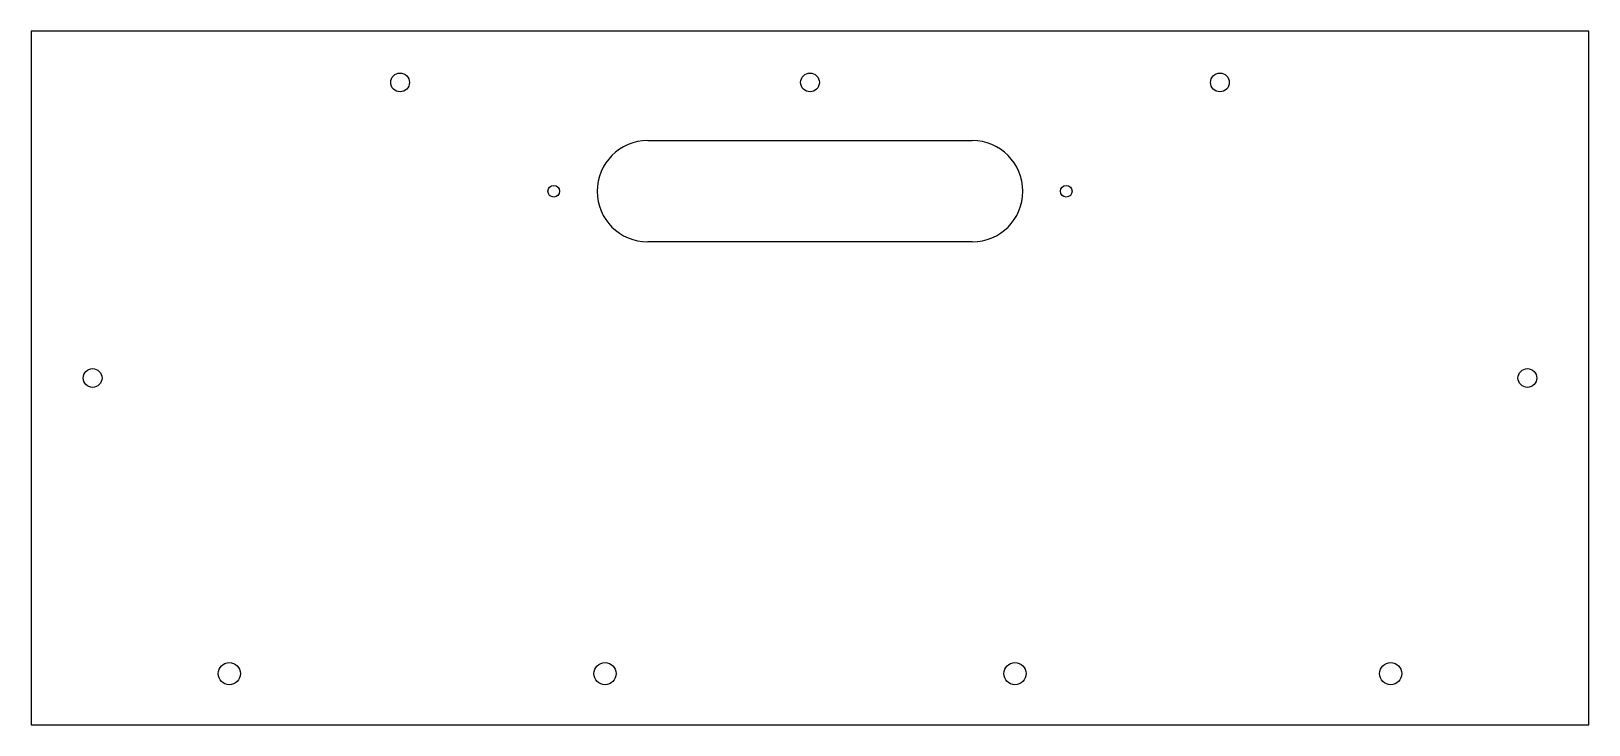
# Model space of a CAD drawing. Header units: millimetres. Extents: x -228 to 228, y 0 to 203.
import ezdxf

# ---------------------------------------------------------------- set-up
doc = ezdxf.new("R2010")
doc.units = ezdxf.units.MM
doc.layers.add('CUT', color=7, linetype='CONTINUOUS')

msp = doc.modelspace()

# ---------------------------------------------------------------- linework, layer by layer
at = {"layer": 'CUT'}
for p, q in [((-228, 203), (-228, 0)), ((228, 203), (-228, 203)), ((228, 0), (228, 203)), ((-47.495, 170.965), (47.495, 170.965)), ((47.495, 141.335), (-47.495, 141.335)), ((-228, 0), (228, 0))]:
    msp.add_line(p, q, dxfattribs=at)
for centre, radius in [((-120, 188), 2.75), ((0, 188), 2.75), ((120, 188), 2.75), ((-75.01, 156.15), 1.7), ((75.01, 156.15), 1.7), ((-210, 101.5), 2.75), ((210, 101.5), 2.75), ((-170, 15), 3.25), ((-60, 15), 3.25), ((60, 15), 3.25), ((170, 15), 3.25)]:
    msp.add_circle(centre, radius, dxfattribs=at)
for centre, start, end in [((-47.495, 156.15), -270, -90), ((47.495, 156.15), -90, 90)]:
    msp.add_arc(centre, 14.815, start, end, dxfattribs=at)

doc.saveas('drawing.dxf')
